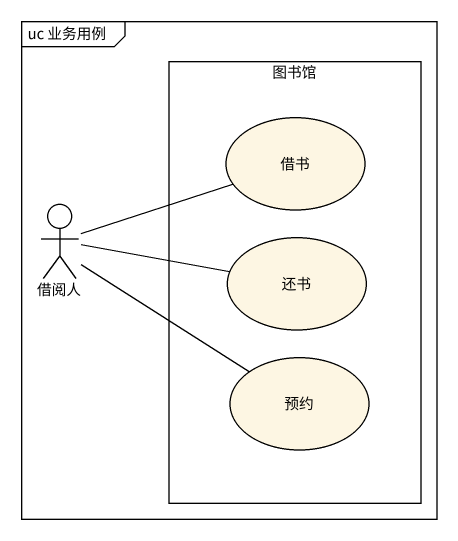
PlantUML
@startuml
mainframe uc 业务用例
rectangle 图书馆 {
  usecase 借书
  usecase 还书
  usecase 预约
}
actor 借阅人
借阅人 -right- 借书
借阅人 -right- 还书
借阅人 -right- 预约
@enduml
